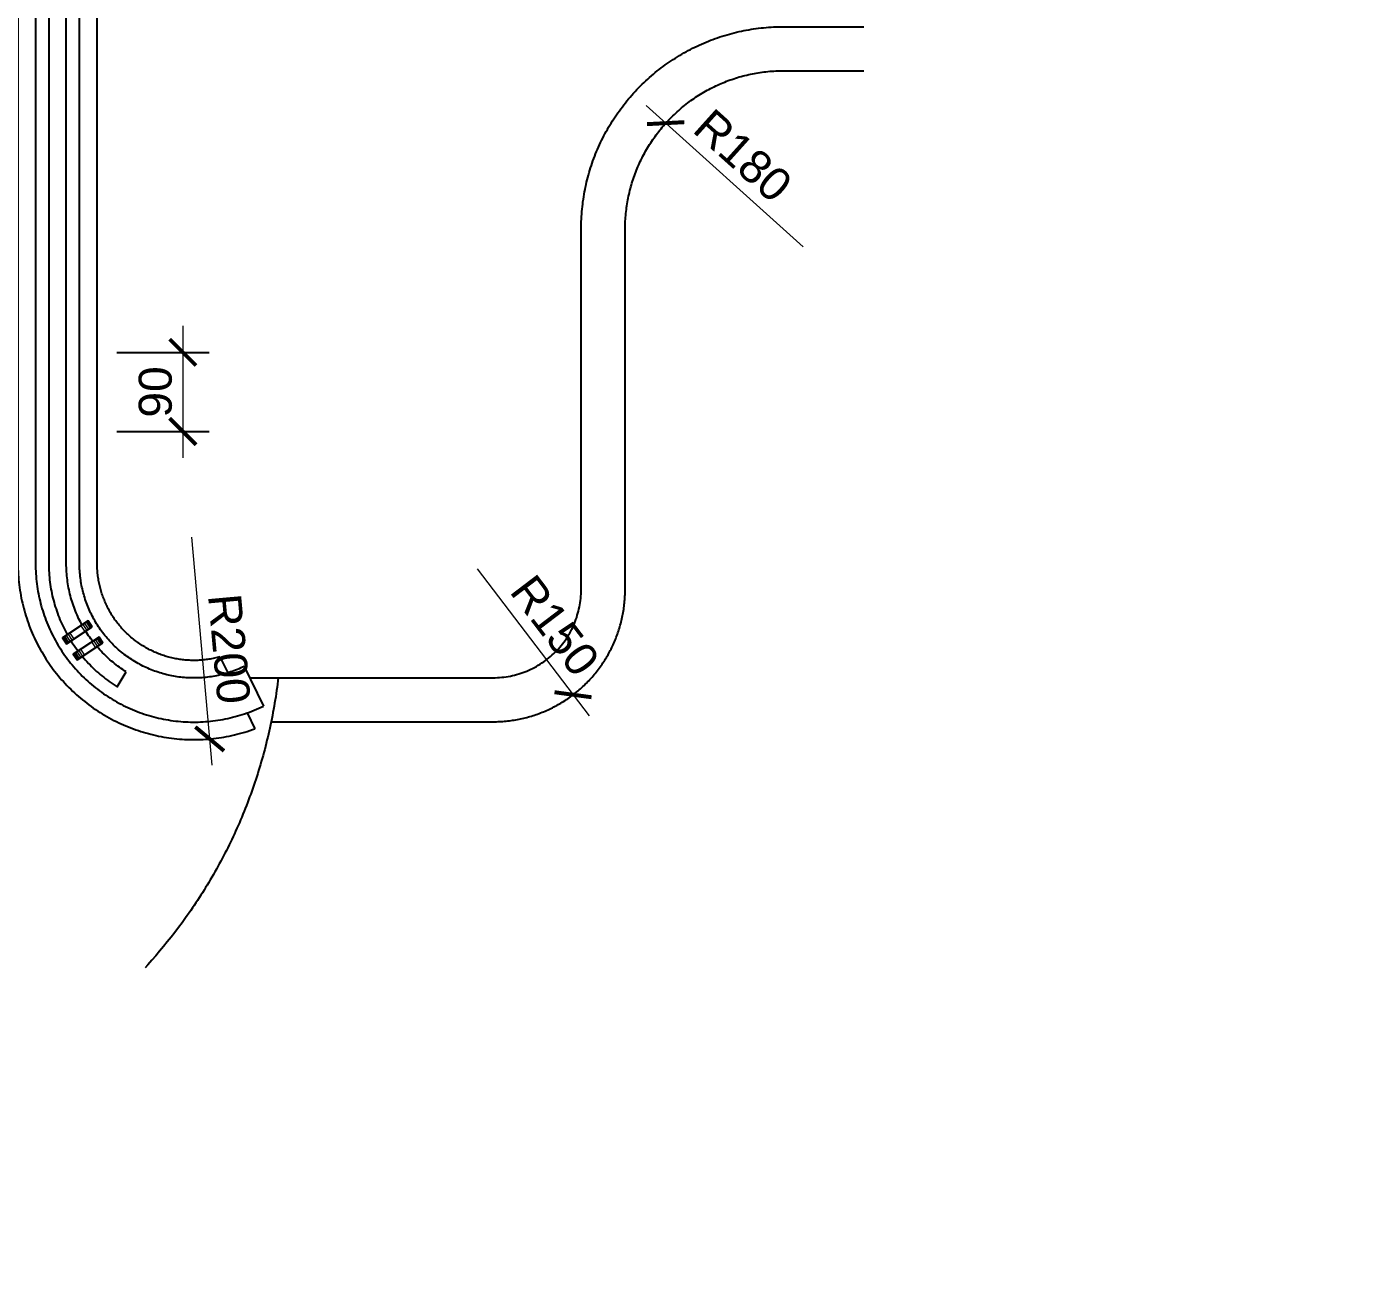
# Model space of a CAD drawing. Header units: millimetres. Extents: x 92928 to 223128, y -11456 to 21098.
# Drawn here: x 198888 to 200407, y 4740 to 6163 of the extents above; entities that cross this region are included whole.
import ezdxf
from ezdxf.xclip import XClip

# ---------------------------------------------------------------- set-up
doc = ezdxf.new("R2010")
doc.units = ezdxf.units.MM
doc.header["$XCLIPFRAME"] = 0
doc.set_wipeout_variables(frame=1)
doc.linetypes.add('DOT', pattern=[6.35, 0, -6.35])
doc.layers.get('Defpoints').update_dxf_attribs({"color": 250})
for name, color, linetype, lineweight in [('_ACM-A-ANNO-DIMS', 2, 'Continuous', 13), ('_ACM-A-ANNO-DIMS @ 15', 2, 'Continuous', 13), ('_ACM-A-DETL-THIN', 2, 'Continuous', 9)]:
    doc.layers.add(name, color=color, linetype=linetype, lineweight=lineweight)
doc.layers.add('I-PL-IDS-MILL', color=40, linetype='Continuous')
doc.styles.add('Arial', font='ARIALUNI.ttf')
doc.dimstyles.new('Aec-Arch-M-注释性', dxfattribs={"dimscale": 2, "dimtxt": 2.5, "dimasz": 2, "dimexe": 2, "dimexo": 2, "dimgap": 0.8, "dimtad": 1, "dimdec": 0, "dimrnd": 5, "dimzin": 3, "dimdsep": 46, "dimtxsty": 'Arial', "dimblk": 'WALL TYPE$0$_ArchTick', "dimcen": 2.5, "dimdle": 2, "dimclrd": 256, "dimclrt": 256, "dimazin": 2, "dimtfac": 0.75, "dimtdec": 0, "dimtix": 1, "dimtmove": 2, "dimatfit": 2, "dimfxl": 5, "dimfxlon": 1, "dimtolj": 1, "dimtzin": 0, "dimlwd": -1, "dimarcsym": 0})

# ---------------------------------------------------------------- blocks, each defined once
blk = doc.blocks.new('WALL TYPE$0$_ArchTick')
at = {"color": 0, "linetype": 'ByBlock', "const_width": 0.15}
blk.add_lwpolyline([(-0.5, -0.5), (0.5, 0.5)], dxfattribs=at)
blk = doc.blocks.new('*D353')
at = {"layer": '_ACM-A-ANNO-DIMS', "color": 0, "lineweight": -2, "transparency": 16777216}
for p, q in [((166562.6, 18877.7), (166562.6, 18772.7)), ((167738.5, 18877.7), (167738.5, 18772.7))]:
    blk.add_line(p, q, dxfattribs=at)
at = {"layer": '_ACM-A-ANNO-DIMS', "transparency": 16777216}
blk.add_line((167768.5, 18802.7), (166532.6, 18802.7), dxfattribs=at)
at = {"layer": 'Defpoints', "color": 0, "transparency": 16777216}
for p in [(166562.6, 19525.7), (167738.5, 19456), (166562.6, 18802.7)]:
    blk.add_point(p, dxfattribs=at)
at = {"layer": '_ACM-A-ANNO-DIMS', "transparency": 16777216, "xscale": 30, "yscale": 30, "zscale": 30, "rotation": 180}
blk.add_blockref('WALL TYPE$0$_ArchTick', (166562.6, 18802.7), dxfattribs=at)
at = {"layer": '_ACM-A-ANNO-DIMS', "transparency": 16777216, "xscale": 30, "yscale": 30, "zscale": 30}
blk.add_blockref('WALL TYPE$0$_ArchTick', (167738.5, 18802.7), dxfattribs=at)
at = {"layer": '_ACM-A-ANNO-DIMS', "transparency": 16777216, "insert": (167150.5, 18833.8), "char_height": 37.5, "attachment_point": 5, "style": 'Arial'}
blk.add_mtext('\\A1;1175', dxfattribs=at)
blk = doc.blocks.new('*D365')
at = {"layer": '_ACM-A-ANNO-DIMS', "color": 0, "lineweight": -2, "transparency": 16777216}
for p, q in [((167738.5, 18877.7), (167738.5, 18772.7)), ((168132.6, 18877.7), (168132.6, 18772.7))]:
    blk.add_line(p, q, dxfattribs=at)
at = {"layer": '_ACM-A-ANNO-DIMS', "transparency": 16777216}
blk.add_line((168162.6, 18802.7), (167708.5, 18802.7), dxfattribs=at)
at = {"layer": 'Defpoints', "color": 0, "transparency": 16777216}
for p in [(167738.5, 19456), (168132.6, 19456), (167738.5, 18802.7)]:
    blk.add_point(p, dxfattribs=at)
at = {"layer": '_ACM-A-ANNO-DIMS', "transparency": 16777216, "xscale": 30, "yscale": 30, "zscale": 30, "rotation": 180}
blk.add_blockref('WALL TYPE$0$_ArchTick', (167738.5, 18802.7), dxfattribs=at)
at = {"layer": '_ACM-A-ANNO-DIMS', "transparency": 16777216, "xscale": 30, "yscale": 30, "zscale": 30}
blk.add_blockref('WALL TYPE$0$_ArchTick', (168132.6, 18802.7), dxfattribs=at)
at = {"layer": '_ACM-A-ANNO-DIMS', "transparency": 16777216, "insert": (167935.5, 18833.8), "char_height": 37.5, "attachment_point": 5, "style": 'Arial'}
blk.add_mtext('\\A1;395', dxfattribs=at)
blk = doc.blocks.new('*D366')
at = {"layer": '_ACM-A-ANNO-DIMS', "color": 0, "lineweight": -2, "transparency": 16777216}
for p, q in [((168132.6, 18877.7), (168132.6, 18772.7)), ((173632.6, 18877.7), (173632.6, 18772.7))]:
    blk.add_line(p, q, dxfattribs=at)
at = {"layer": '_ACM-A-ANNO-DIMS', "transparency": 16777216}
blk.add_line((173662.6, 18802.7), (168102.6, 18802.7), dxfattribs=at)
at = {"layer": 'Defpoints', "color": 0, "transparency": 16777216}
for p in [(168132.6, 19456), (173632.6, 19456), (168132.6, 18802.7)]:
    blk.add_point(p, dxfattribs=at)
at = {"layer": '_ACM-A-ANNO-DIMS', "transparency": 16777216, "xscale": 30, "yscale": 30, "zscale": 30, "rotation": 180}
blk.add_blockref('WALL TYPE$0$_ArchTick', (168132.6, 18802.7), dxfattribs=at)
at = {"layer": '_ACM-A-ANNO-DIMS', "transparency": 16777216, "xscale": 30, "yscale": 30, "zscale": 30}
blk.add_blockref('WALL TYPE$0$_ArchTick', (173632.6, 18802.7), dxfattribs=at)
at = {"layer": '_ACM-A-ANNO-DIMS', "transparency": 16777216, "insert": (170882.6, 18833.8), "char_height": 37.5, "attachment_point": 5, "style": 'Arial'}
blk.add_mtext('\\A1;5500', dxfattribs=at)
blk = doc.blocks.new('*D350')
at = {"layer": '_ACM-A-ANNO-DIMS', "transparency": 16777216}
blk.add_line((168650.7, 19376), (168650.7, 20175.7), dxfattribs=at)
at = {"layer": '_ACM-A-ANNO-DIMS', "color": 0, "lineweight": -2, "transparency": 16777216}
for p, q in [((168575.7, 20145.7), (168680.7, 20145.7)), ((168575.7, 19406), (168680.7, 19406))]:
    blk.add_line(p, q, dxfattribs=at)
at = {"layer": 'Defpoints', "color": 0, "transparency": 16777216}
for p in [(168453.9, 20145.7), (168650.7, 20145.7), (167804.5, 19406)]:
    blk.add_point(p, dxfattribs=at)
at = {"layer": '_ACM-A-ANNO-DIMS', "transparency": 16777216, "xscale": 30, "yscale": 30, "zscale": 30}
for p, rotation in [((168650.7, 20145.7), 90), ((168650.7, 19406), 270)]:
    blk.add_blockref('WALL TYPE$0$_ArchTick', p, dxfattribs=dict(at, rotation=rotation))
at = {"layer": '_ACM-A-ANNO-DIMS', "transparency": 16777216, "insert": (168619.6, 19775.9), "char_height": 37.5, "attachment_point": 5, "rotation": 90, "style": 'Arial'}
blk.add_mtext('\\A1;740', dxfattribs=at)
blk = doc.blocks.new('*D360')
at = {"layer": '_ACM-A-ANNO-DIMS', "transparency": 16777216}
blk.add_line((167964.4, 19579.9), (168091.6, 19412.8), dxfattribs=at)
at = {"layer": 'Defpoints', "color": 0, "transparency": 16777216}
for p in [(167982.6, 19556), (168073.4, 19436.7)]:
    blk.add_point(p, dxfattribs=at)
at = {"layer": '_ACM-A-ANNO-DIMS', "transparency": 16777216, "xscale": 30, "yscale": 30, "zscale": 30, "rotation": 307.278864165697}
blk.add_blockref('WALL TYPE$0$_ArchTick', (168073.4, 19436.7), dxfattribs=at)
at = {"layer": '_ACM-A-ANNO-DIMS', "transparency": 16777216, "insert": (168052.8, 19515.2), "char_height": 37.5, "attachment_point": 5, "rotation": 307.2789, "style": 'Arial'}
blk.add_mtext('\\A1;R150', dxfattribs=at)
blk = doc.blocks.new('*D361')
at = {"layer": '_ACM-A-ANNO-DIMS', "transparency": 16777216}
blk.add_line((168334.9, 19945.7), (168156.4, 20106.1), dxfattribs=at)
at = {"layer": 'Defpoints', "color": 0, "transparency": 16777216}
for p in [(168178.7, 20086.1), (168312.6, 19965.7)]:
    blk.add_point(p, dxfattribs=at)
at = {"layer": '_ACM-A-ANNO-DIMS', "transparency": 16777216, "xscale": 30, "yscale": 30, "zscale": 30, "rotation": 138.0536234077736}
blk.add_blockref('WALL TYPE$0$_ArchTick', (168178.7, 20086.1), dxfattribs=at)
at = {"layer": '_ACM-A-ANNO-DIMS', "transparency": 16777216, "insert": (168266.5, 20049.1), "char_height": 37.5, "attachment_point": 5, "rotation": 318.0536, "style": 'Arial'}
blk.add_mtext('\\A1;R180', dxfattribs=at)
blk = doc.blocks.new('*D329')
at = {"layer": '_ACM-A-ANNO-DIMS', "transparency": 16777216}
blk.add_line((167630, 19855.7), (167630, 19705.7), dxfattribs=at)
at = {"layer": '_ACM-A-ANNO-DIMS', "color": 0, "lineweight": -2, "transparency": 16777216}
for p, q in [((167555, 19825.7), (167660, 19825.7)), ((167555, 19735.7), (167660, 19735.7))]:
    blk.add_line(p, q, dxfattribs=at)
at = {"layer": 'Defpoints', "color": 0, "transparency": 16777216}
for p in [(167442.6, 19825.7), (167442.6, 19735.7), (167630, 19735.7)]:
    blk.add_point(p, dxfattribs=at)
at = {"layer": '_ACM-A-ANNO-DIMS', "transparency": 16777216, "xscale": 30, "yscale": 30, "zscale": 30}
for p, rotation in [((167630, 19825.7), 90), ((167630, 19735.7), 270)]:
    blk.add_blockref('WALL TYPE$0$_ArchTick', p, dxfattribs=dict(at, rotation=rotation))
at = {"layer": '_ACM-A-ANNO-DIMS', "transparency": 16777216, "insert": (167598.9, 19780.7), "char_height": 37.5, "attachment_point": 5, "rotation": 90, "style": 'Arial'}
blk.add_mtext('\\A1;90', dxfattribs=at)
blk = doc.blocks.new('*D369')
at = {"layer": '_ACM-A-ANNO-DIMS', "transparency": 16777216}
blk.add_line((167639.9, 19615.6), (167663.1, 19356.7), dxfattribs=at)
at = {"layer": 'Defpoints', "color": 0, "transparency": 16777216}
for p in [(167642.6, 19585.7), (167660.5, 19386.5)]:
    blk.add_point(p, dxfattribs=at)
at = {"layer": '_ACM-A-ANNO-DIMS', "transparency": 16777216, "xscale": 30, "yscale": 30, "zscale": 30, "rotation": 275.1255976234588}
blk.add_blockref('WALL TYPE$0$_ArchTick', (167660.5, 19386.5), dxfattribs=at)
at = {"layer": '_ACM-A-ANNO-DIMS', "transparency": 16777216, "insert": (167682.6, 19488.9), "char_height": 37.5, "attachment_point": 5, "rotation": 275.1256, "style": 'Arial'}
blk.add_mtext('\\A1;R200', dxfattribs=at)
blk = doc.blocks.new('*U267')
at = {"color": 250}
for p, q in [((0, 8), (0, 0)), ((2.6, 8), (2.6, 0)), ((5, 8), (5, 0)), ((7.1, 8), (7.1, 0)), ((8.7, 8), (8.7, 0)), ((9.7, 8), (9.7, 0)), ((10, 8), (10, 0))]:
    blk.add_line(p, q, dxfattribs=at)
blk = doc.blocks.new('K_47')
at = {"color": 8, "linetype": 'DOT', "ltscale": 1000}
for points in [[(0, 7.5), (8, 7.5), (8, -27.5), (0, -27.5)], [(22, 7.5), (30, 7.5), (30, -27.5), (22, -27.5)]]:
    blk.add_wipeout(points, dxfattribs=at)
at = {"layer": 'I-PL-IDS-MILL'}
for points in [[(0, 7.5), (8, 7.5), (8, -27.5), (0, -27.5)], [(22, 7.5), (30, 7.5), (30, -27.5), (22, -27.5)]]:
    blk.add_lwpolyline(points, close=True, dxfattribs=at)
at = {"layer": '_ACM-A-DETL-THIN', "xscale": -1, "rotation": 270}
for p in [(0, -2.5), (22, -2.5)]:
    blk.add_blockref('*U267', p, dxfattribs=at)
at = {"layer": '_ACM-A-DETL-THIN', "rotation": 270}
for p in [(0, -17.5), (22, -17.5)]:
    blk.add_blockref('*U267', p, dxfattribs=at)
blk = doc.blocks.new('K_1224000099')
at = {"layer": 'I-PL-IDS-MILL'}
for p, q in [((-3210.5, -3029.1), (-3201.6, -3047.3)), ((-3183, -3039.9), (-3161, -3084.9)), ((-3179.5, -3092.6), (-3170.7, -3110.7))]:
    blk.add_line(p, q, dxfattribs=at)
for points in [[(-3144.1, -3052.8, -0.942452), (-4320, -2983.1), (-4320, -1673.1, -0.414214), (-4120, -1473.1)], [(3170.7, -3110.7, 0.5221), (3440, -2923.1), (3440, -2173.1, 0.414214), (2940, -1673.1), (-2940, -1673.1, 0.414214), (-3440, -2173.1), (-3440, -2923.1, 0.5221), (-3170.7, -3110.7, 0.5221)], [(3161, -3084.9, 0.554397), (3420, -2923.1), (3420, -2173.1, 0.414214), (2940, -1693.1), (-2940, -1693.1, 0.414214), (-3420, -2173.1), (-3420, -2923.1, 0.554397), (-3161, -3084.9)], [(-3183, -3039.9, -0.554397), (-3370, -2923.1), (-3370, -2173.1, -0.414214), (-2940, -1743.1), (2940, -1743.1, -0.414214), (3370, -2173.1), (3370, -2923.1, -0.554397), (3183, -3039.9)], [(-3210.5, -3029.1, -0.496077), (-3350, -2923.1), (-3350, -2173.1, -0.414214), (-2940, -1763.1), (2940, -1763.1, -0.414214), (3350, -2173.1), (3350, -2923.1, -0.496077), (3210.5, -3029.1)], [(-3176.7, -3052.8), (-2900, -3052.8, 0.414214), (-2800, -2952.8), (-2800, -2543.1, -0.414214), (-2570, -2313.1), (2570, -2313.1, -0.414214), (2800, -2543.1), (2800, -2952.8, 0.414214), (2900, -3052.8), (3176.7, -3052.8)]]:
    blk.add_lwpolyline(points, format="xyb", dxfattribs=at)
at = {"layer": 'I-PL-IDS-MILL', "color": 8}
blk.add_lwpolyline([(-3316.8, -3046.1, -0.258654), (-3385, -2923.1), (-3385, -2173.1, -0.414214), (-2940, -1728.1), (2940, -1728.1, -0.414214), (3385, -2173.1), (3385, -2923.1, -0.258654), (3316.8, -3046.1), (3327.4, -3063, 0.258654), (3405, -2923.1), (3405, -2173.1, 0.414214), (2940, -1708.1), (-2940, -1708.1, 0.414214), (-3405, -2173.1), (-3405, -2923.1, 0.258654), (-3327.4, -3063)], format="xyb", close=True, dxfattribs=at)
blk.add_lwpolyline([(-3152.3, -3102.8), (-2900, -3102.8, 0.414214), (-2750, -2952.8), (-2750, -2543.1, -0.414214), (-2570, -2363.1), (2570, -2363.1, -0.414214), (2750, -2543.1), (2750, -2952.8, 0.414214), (2900, -3102.8), (3152.3, -3102.8)], format="xyb", dxfattribs=at)
at = {"layer": '_ACM-A-ANNO-DIMS @ 15'}
for base, p1, p2, picture, middle in [((-2231.9, -2363.1), (-3078.1, -3102.8), (-2428.7, -2363.1), '*D350', (-2263, -2733)), ((-3252.6, -2773.1), (-3440, -2683.1), (-3440, -2773.1), '*D329', (-3283.7, -2728.1))]:
    dim = blk.add_linear_dim(base=base, p1=p1, p2=p2, angle=90, dimstyle='Aec-Arch-M-注释性', override={"dimscale": 15, "dimzin": 8, "dimtix": 1, "dimtofl": 1, "dimtmove": 2, "dimatfit": 2}, dxfattribs=at)
    dim.commit()
    dim.dimension.update_dxf_attribs({"geometry": picture, "text_midpoint": middle, "insert": (-170882.6, -22508.8)})
for center, mpoint, picture, middle in [((-2570, -2543.1), (-2703.9, -2422.8), '*D361', (-2616.1, -2459.8)), ((-3240, -2923.1), (-3222.1, -3122.3), '*D369', (-3200, -3019.9)), ((-2900, -2952.8), (-2809.1, -3072.2), '*D360', (-2829.8, -2993.6))]:
    dim = blk.add_radius_dim(center=center, mpoint=mpoint, dimstyle='Aec-Arch-M-注释性', override={"dimscale": 15, "dimtix": 1, "dimtofl": 1, "dimtmove": 2, "dimatfit": 2}, dxfattribs=at)
    dim.commit()
    dim.dimension.update_dxf_attribs({"geometry": picture, "text_midpoint": middle, "insert": (-170882.6, -22508.8)})
for base, p1, p2, picture, middle in [((-4320, -3706.2), (-3144.1, -3052.8), (-4320, -2983.1), '*D353', (-3732.1, -3675)), ((-3144.1, -3706.2), (-2750, -3052.8), (-3144.1, -3052.8), '*D365', (-2947.1, -3675)), ((-2750, -3706.2), (2750, -3052.8), (-2750, -3052.8), '*D366', (0, -3675))]:
    dim = blk.add_linear_dim(base=base, p1=p1, p2=p2, dimstyle='Aec-Arch-M-注释性', override={"dimscale": 15, "dimzin": 8, "dimtix": 1, "dimtofl": 1, "dimtmove": 2, "dimatfit": 2}, dxfattribs=at)
    dim.commit()
    dim.dimension.update_dxf_attribs({"geometry": picture, "text_midpoint": middle, "insert": (-170882.6, -22508.8)})
at = {"xscale": -1, "rotation": 303.4515388928266}
blk.add_blockref('K_47', (-3349.7, -3017.4), dxfattribs=at)

msp = doc.modelspace()

# ---------------------------------------------------------------- block references
ref = msp.add_blockref('K_1224000099', (202318.4, 8475.9))
XClip(ref).set_block_clipping_path([(-5236.1650425797, -3382.3670173637), (-2478.8700685039, -776.0594596406)])

doc.saveas('drawing.dxf')
